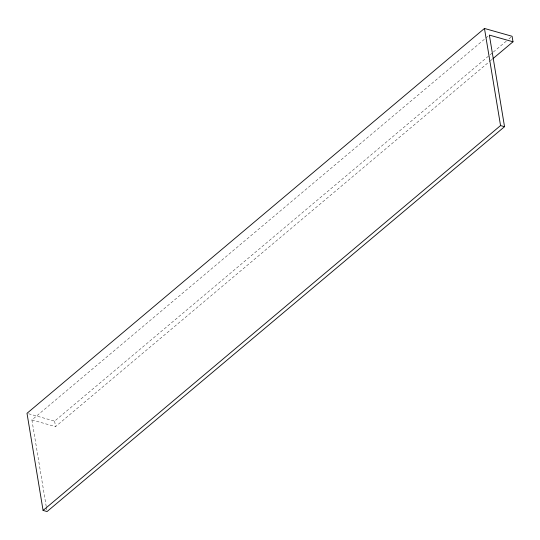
<?xml version="1.0" encoding="UTF-8"?>
<svg xmlns="http://www.w3.org/2000/svg" width="540" height="540" viewBox="0 0 540 540"><rect width="100%" height="100%" fill="white"/><g stroke="black" fill="none" stroke-linecap="round" stroke-linejoin="round"><path stroke-width="0.41" stroke-dasharray="2.7 2.03" d="M46.244 506.594L31.901 419.938L489.368 35.087M28.58 413.755L54.621 421.126L489.503 55.276M490.151 54.729L492.73 52.562M493.378 52.016L506.284 41.162M508.862 38.988L512.089 36.275M31.901 419.938L55.532 426.627L489.773 61.324M490.415 60.777L492.352 59.15M54.621 421.126L55.532 426.627M46.379 507.418L46.791 509.895"/><path stroke-width="0.81" d="M484.468 28.458L27 413.303L43.079 510.415L47.068 511.542L504.536 126.698L489.368 35.087L513 41.782L512.089 36.275L484.468 28.458L500.546 125.564L43.079 510.415M493 58.603L513 41.782M500.546 125.564L504.536 126.698"/></g></svg>
